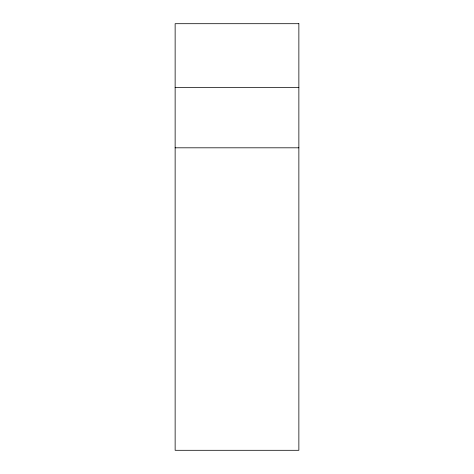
<?xml version="1.0" encoding="UTF-8"?>
<svg xmlns="http://www.w3.org/2000/svg" width="474" height="474" viewBox="0 0 474 474"><rect width="100%" height="100%" fill="white"/><g stroke="black" fill="none" stroke-linecap="round" stroke-linejoin="round"><path stroke-width="0.71" d="M175.137 87.465L298.863 87.465M175.137 147.811L298.863 147.811M298.863 23.7L175.137 23.7L175.137 450.3L298.863 450.3L298.863 23.7"/></g></svg>
